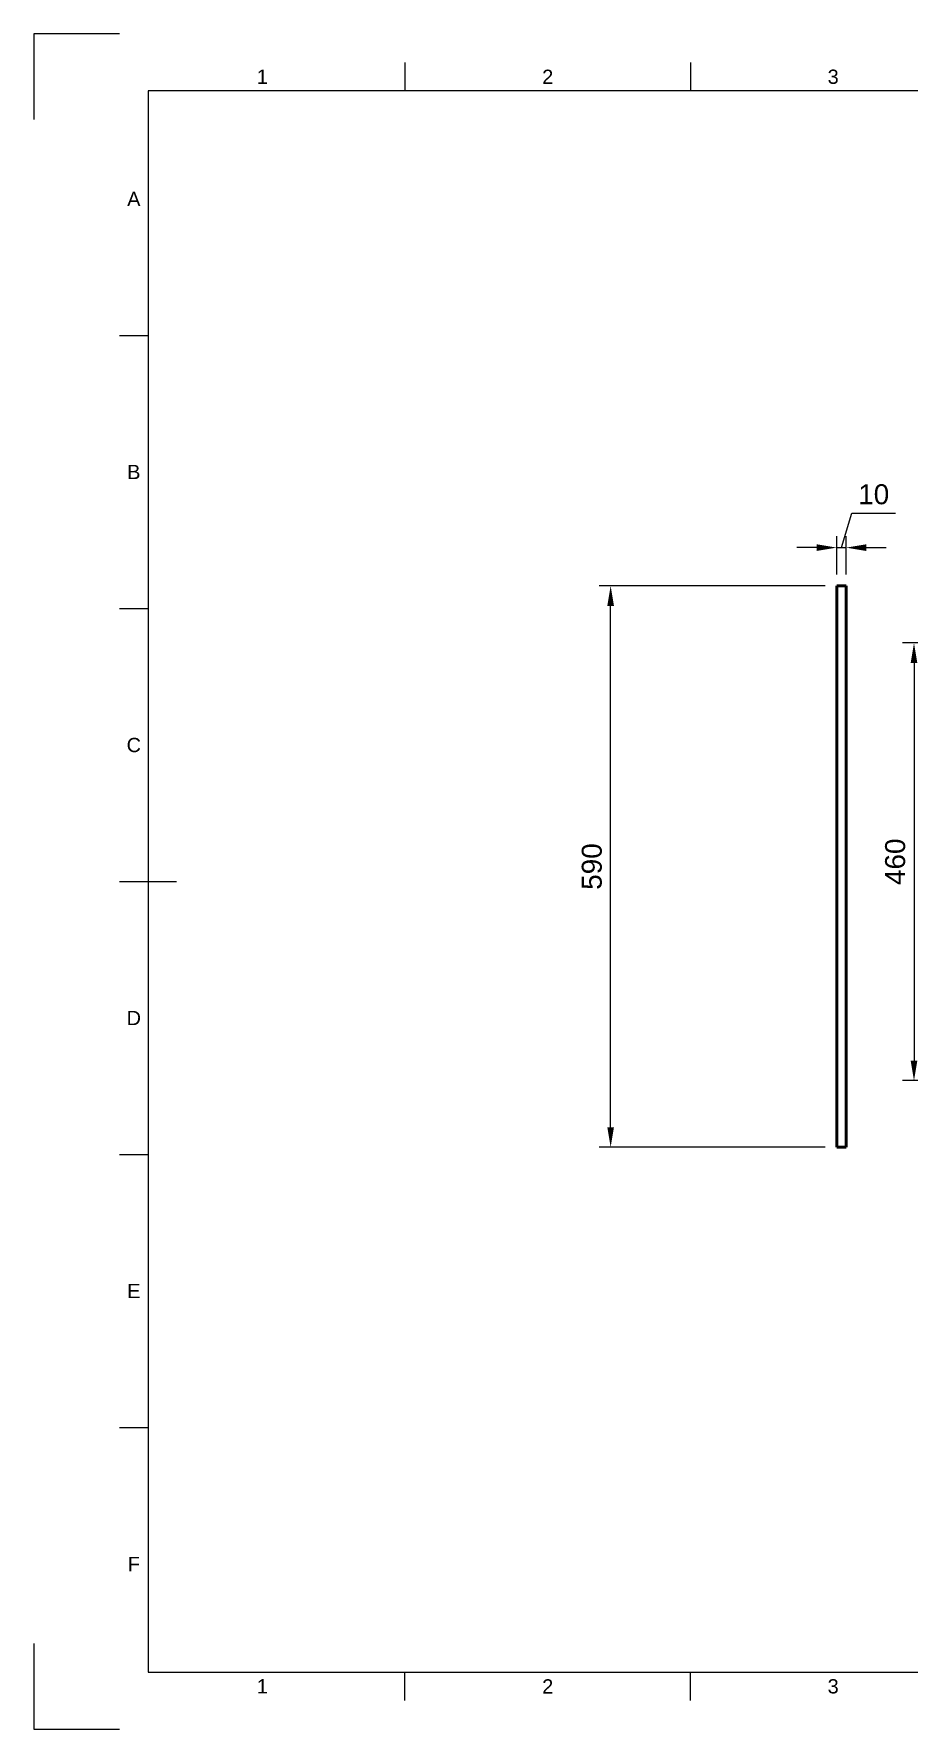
# Model space of a CAD drawing. Header units: millimetres. Extents: x 0 to 420, y 0 to 297.
# Drawn here: x 0 to 153.3, y 0 to 297 of the extents above; entities that cross this region are included whole.
import ezdxf
from ezdxf.enums import TextEntityAlignment as Align

# ---------------------------------------------------------------- set-up
doc = ezdxf.new("R2010")
doc.units = ezdxf.units.MM
doc.header["$LTSCALE"] = 0.75
for name, color, linetype, lineweight in [('Border', 7, 'Continuous', 25), ('Dimensions', 7, 'Continuous', 25), ('Visible', 7, 'Continuous', 50)]:
    doc.layers.add(name, color=color, linetype=linetype, lineweight=lineweight)
doc.styles.add('FusionTitle', font='arial.ttf')
doc.styles.get("Standard").update_dxf_attribs({"font": 'arial.ttf'})
doc.dimstyles.new('ISO-25', dxfattribs={"dimtxt": 3.5, "dimasz": 3.5, "dimexe": 2, "dimexo": 2, "dimgap": 1.5, "dimtad": 1, "dimzin": 12, "dimdsep": 46, "dimtxsty": 'Standard', "dimcen": 0, "dimclrd": 256, "dimclre": 256, "dimclrt": 256, "dimazin": 3, "dimtp": 0.1, "dimtm": 0.1, "dimtfac": 0.714, "dimtmove": 1, "dimatfit": 3, "dimfxl": 1, "dimtzin": 12, "dimarcsym": 0})

# ---------------------------------------------------------------- blocks, each defined once
blk = doc.blocks.new('ISO_A3_SHEET')
at = {"layer": 'Border'}
for p, q in [((65, 292), (65, 287)), ((115, 292), (115, 287)), ((410, 287), (20, 287)), ((20, 287), (20, 10)), ((15, 244.16666), (20, 244.16666)), ((15, 196.33333), (20, 196.33333)), ((15, 148.5), (25, 148.5)), ((15, 100.66667), (20, 100.66667)), ((15, 52.83334), (20, 52.83334)), ((20, 10), (410, 10)), ((65, 5), (65, 10)), ((115, 5), (115, 10))]:
    blk.add_line(p, q, dxfattribs=at)
at = {"layer": 'Defpoints'}
for p, q in [((15, 297), (0, 297)), ((0, 297), (0, 282)), ((0, 15), (0, 0)), ((0, 0), (15, 0))]:
    blk.add_line(p, q, dxfattribs=at)
at = {"layer": 'Border', "style": 'FusionTitle'}
for s, p in [('1', (40, 289.5)), ('2', (90, 289.5)), ('3', (140, 289.5)), ('A', (17.5, 268.08333)), ('B', (17.5, 220.25)), ('C', (17.5, 172.41667)), ('D', (17.5, 124.58334)), ('E', (17.5, 76.75001)), ('F', (17.5, 28.91668)), ('1', (40, 7.5)), ('2', (90, 7.5)), ('3', (140, 7.5))]:
    blk.add_text(s, height=2.5, dxfattribs=at).set_placement(p, align=Align.MIDDLE)
blk = doc.blocks.new('*D44')
at = {"layer": 'Defpoints', "color": 0, "transparency": 16777216}
for p in [(101.022434, 200.287178), (140.620414, 200.287178), (140.620414, 101.953845)]:
    blk.add_point(p, dxfattribs=at)
at = {"layer": 'Dimensions', "lineweight": -2, "transparency": 16777216}
for p, q in [((138.620414, 200.287178), (99.022434, 200.287178)), ((101.022434, 105.453845), (101.022434, 196.787178)), ((138.620414, 101.953845), (99.022434, 101.953845))]:
    blk.add_line(p, q, dxfattribs=at)
at = {"layer": 'Dimensions', "transparency": 16777216}
for points in [[(100.4391, 196.787178), (101.605767, 196.787178), (101.022434, 200.287178)], [(100.4391, 105.453845), (101.605767, 105.453845), (101.022434, 101.953845)]]:
    blk.add_solid(points, dxfattribs=at)
at = {"layer": 'Dimensions', "transparency": 16777216, "insert": (97.735428, 151.120512), "char_height": 3.5, "attachment_point": 5, "rotation": 90}
blk.add_mtext('590', dxfattribs=at)
blk = doc.blocks.new('*D45')
at = {"layer": 'Defpoints', "color": 0, "transparency": 16777216}
for p in [(142.28708, 206.995837), (140.620414, 200.287178), (142.28708, 200.287178)]:
    blk.add_point(p, dxfattribs=at)
at = {"layer": 'Dimensions', "lineweight": -2, "transparency": 16777216}
for p, q in [((141.453747, 206.995837), (143.264848, 213.032843)), ((143.264848, 213.032843), (150.937086, 213.032843)), ((140.620414, 202.287178), (140.620414, 208.995837)), ((142.28708, 202.287178), (142.28708, 208.995837)), ((137.120414, 206.995837), (133.620414, 206.995837)), ((140.620414, 206.995837), (142.28708, 206.995837)), ((140.620414, 206.995837), (142.28708, 206.995837)), ((145.78708, 206.995837), (149.28708, 206.995837))]:
    blk.add_line(p, q, dxfattribs=at)
at = {"layer": 'Dimensions', "transparency": 16777216}
for points in [[(137.120414, 207.579171), (137.120414, 206.412504), (140.620414, 206.995837)], [(145.78708, 207.579171), (145.78708, 206.412504), (142.28708, 206.995837)]]:
    blk.add_solid(points, dxfattribs=at)
at = {"layer": 'Dimensions', "transparency": 16777216, "insert": (147.100967, 216.319848), "char_height": 3.5, "attachment_point": 5}
blk.add_mtext('10', dxfattribs=at)
blk = doc.blocks.new('*D78')
at = {"layer": 'Defpoints', "color": 0, "transparency": 16777216}
for p in [(225.949573, 190.287178), (154.158096, 113.620512), (225.949573, 113.620512)]:
    blk.add_point(p, dxfattribs=at)
at = {"layer": 'Dimensions', "lineweight": -2, "transparency": 16777216}
for p, q in [((223.949573, 190.287178), (152.158096, 190.287178)), ((154.158096, 186.787178), (154.158096, 117.120512)), ((223.949573, 113.620512), (152.158096, 113.620512))]:
    blk.add_line(p, q, dxfattribs=at)
at = {"layer": 'Dimensions', "transparency": 16777216}
for points in [[(153.574763, 186.787178), (154.74143, 186.787178), (154.158096, 190.287178)], [(153.574763, 117.120512), (154.74143, 117.120512), (154.158096, 113.620512)]]:
    blk.add_solid(points, dxfattribs=at)
at = {"layer": 'Dimensions', "transparency": 16777216, "insert": (150.871091, 151.953845), "char_height": 3.5, "attachment_point": 5, "rotation": 90}
blk.add_mtext('460', dxfattribs=at)

msp = doc.modelspace()

# ---------------------------------------------------------------- linework, layer by layer
at = {"layer": 'Visible', "extrusion": (0, 1, 0)}
for p, q in [((140.620414, 101.953845, 55.833333), (140.620414, 200.287178, 55.833333)), ((140.620414, 200.287178, 55.833333), (142.28708, 200.287178, 55.833333)), ((142.28708, 200.287178, 55.833333), (142.28708, 101.953845, 55.833333)), ((140.620414, 101.953845, 55.833333), (142.28708, 101.953845, 55.833333))]:
    msp.add_line(p, q, dxfattribs=at)

# ---------------------------------------------------------------- block references
at = {"layer": 'Border'}
msp.add_blockref('ISO_A3_SHEET', (0, 0), dxfattribs=at)

# ---------------------------------------------------------------- dimensions: what is measured, and where the dimension line sits
at = {"layer": 'Dimensions'}
for p1, p2, distance, picture, middle in [((140.620414, 200.287178), (142.28708, 200.287178), 6.708659, '*D45', (144.764848, 216.319848)), ((140.620414, 101.953845), (140.620414, 200.287178), 39.59798, '*D44', (97.735428, 151.120512)), ((225.949573, 190.287178), (225.949573, 113.620512), -71.791477, '*D78', (150.871091, 151.953845))]:
    dim = msp.add_aligned_dim(p1=p1, p2=p2, distance=distance, dimstyle='ISO-25', override={"dimlfac": 6, "dimclrd": 256, "dimclre": 256}, dxfattribs=at)
    dim.commit()
    dim.dimension.update_dxf_attribs({"geometry": picture, "text_midpoint": middle})

doc.saveas('drawing.dxf')
